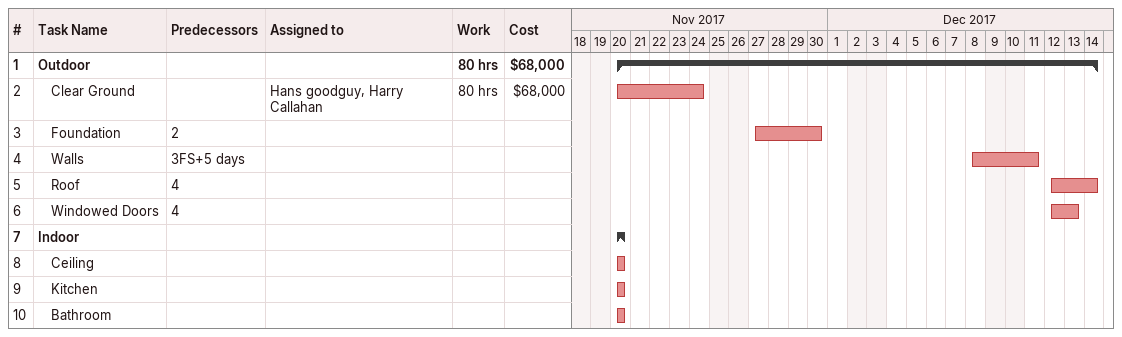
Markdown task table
| ID | Level | Task | Start | Finish | Predecessors | Resources | Work (h) | Cost ($) |
|---|---|---|---|---|---|---|---|---|
| 1 | 1 | **Outdoor** | 2017-11-20 | 2017-12-14 |  |  | 80 | 68000 |
| 2 | 2 | Clear Ground | 2017-11-20 | 2017-11-24 |  | Hans goodguy, Harry Callahan | 80 | 68000 |
| 3 | 2 | Foundation | 2017-11-27 | 2017-11-30 | 2 |  |  |  |
| 4 | 2 | Walls | 2017-12-08 | 2017-12-11 | 3FS+5d |  |  |  |
| 5 | 2 | Roof | 2017-12-12 | 2017-12-14 | 4 |  |  |  |
| 6 | 2 | Windowed Doors | 2017-12-12 | 2017-12-13 | 4 |  |  |  |
| 7 | 1 | **Indoor** | 2017-11-20 | 2017-11-20 |  |  |  |  |
| 8 | 2 | Ceiling | 2017-11-20 | 2017-11-20 |  |  |  |  |
| 9 | 2 | Kitchen | 2017-11-20 | 2017-11-20 |  |  |  |  |
| 10 | 2 | Bathroom | 2017-11-20 | 2017-11-20 |  |  |  |  |
